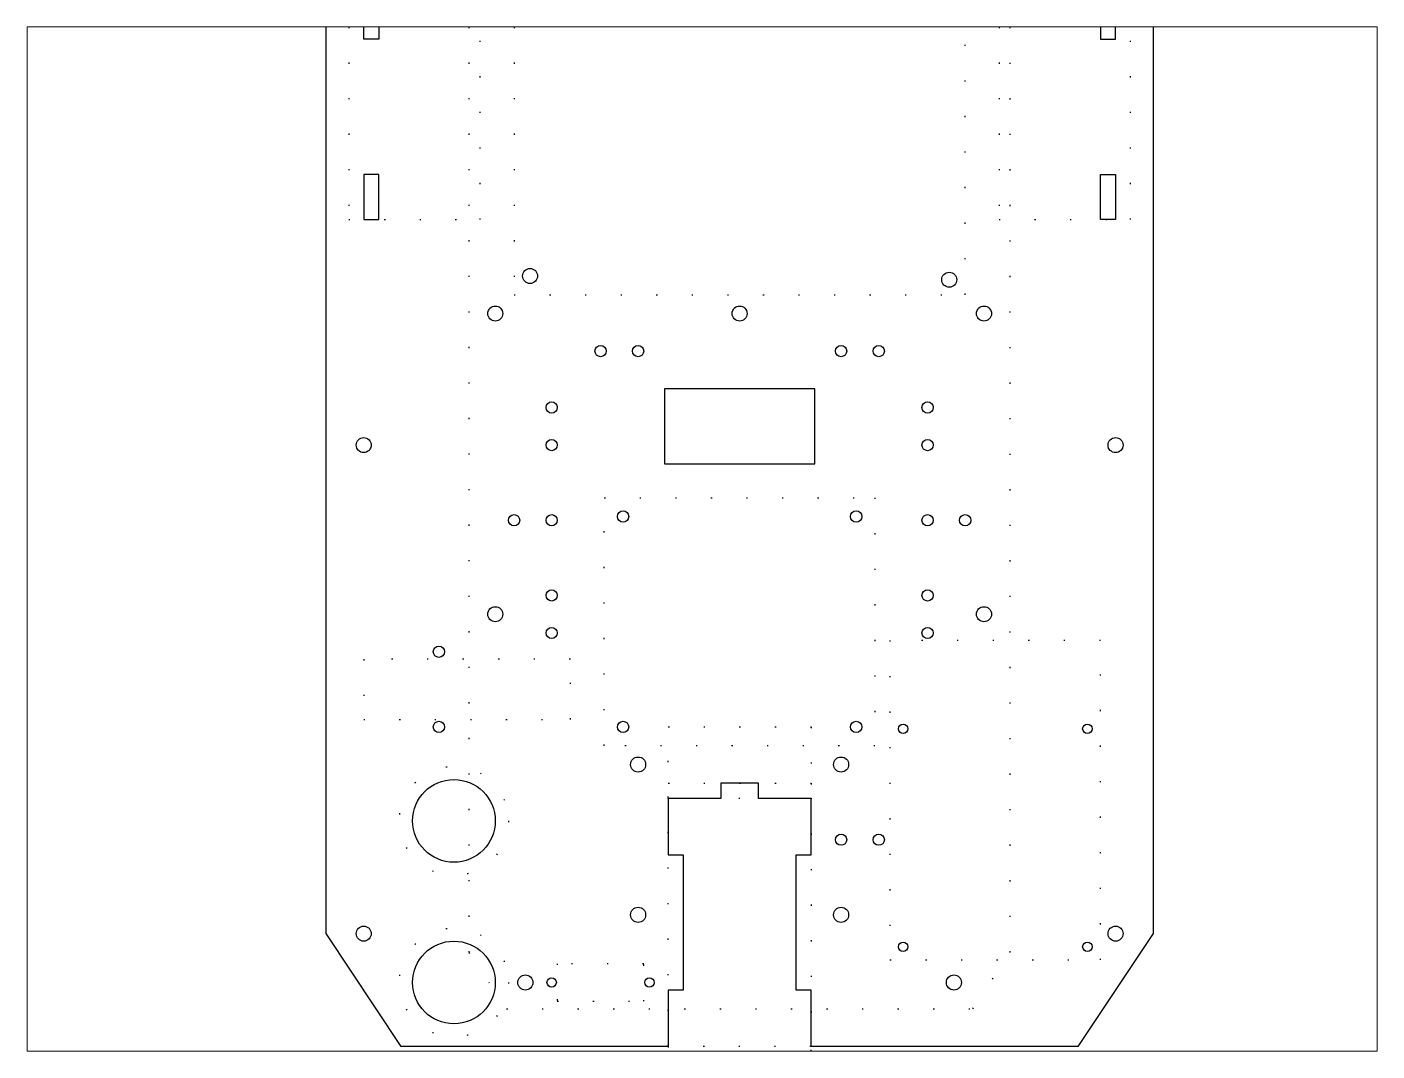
# Paper-space layout 'Layout1' of a CAD drawing. Header units: millimetres. Extents: x 26 to 231, y 20 to 176.
# The model-space entities are those that its viewports show. They can reach past a viewport. Long polylines and large blocks are cut down to what shows.
import ezdxf

# ---------------------------------------------------------------- set-up
doc = ezdxf.new("R2010")
doc.units = ezdxf.units.MM
doc.linetypes.add('ACAD_ISO07W100', pattern=[3, 0, -3])
doc.layers.add('Outline', color=7, linetype='ACAD_ISO07W100')

# ---------------------------------------------------------------- blocks, each defined once
blk = doc.blocks.new('Wire Staple')
for centre in [(-5, 0), (5, 0)]:
    blk.add_circle(centre, 1.5)

msp = doc.modelspace()

# ---------------------------------------------------------------- linework, layer by layer
for p, q in [((0, 30), (0, 295)), ((220, 295), (220, 30)), ((20, 0), (0, 30)), ((220, 30), (200, 0)), ((91, 0), (20, 0)), ((200, 0), (129, 0))]:
    msp.add_line(p, q)
for points in [[(10, 280), (14, 280), (14, 268), (10, 268)], [(210, 280), (206, 280), (206, 268), (210, 268)], [(10, 220), (14, 220), (14, 232), (10, 232)], [(210, 220), (206, 220), (206, 232), (210, 232)], [(90, 155), (130, 155), (130, 175), (90, 175)]]:
    msp.add_lwpolyline(points, close=True)
msp.add_lwpolyline([(129, 0), (129, 15), (125, 15), (125, 51), (129, 51), (129, 66), (115, 66), (115, 70), (105, 70), (105, 66), (91, 66), (91, 51), (95, 51), (95, 15), (91, 15), (91, 0)])
for centre, radius in [((45, 275), 2), ((175, 275), 2), ((54.25, 205), 2), ((165.75, 204), 2), ((45, 195), 2), ((110, 195), 2), ((175, 195), 2), ((10, 160), 2), ((210, 160), 2), ((79, 141), 1.5), ((141, 141), 1.5), ((45, 115), 2), ((175, 115), 2), ((30, 105), 1.5), ((30, 85), 1.5), ((79, 85), 1.5), ((141, 85), 1.5), ((153.5, 84.5), 1.25), ((202.5, 84.5), 1.25), ((83, 75), 2), ((137, 75), 2), ((34, 60), 11), ((83, 35), 2), ((137, 35), 2), ((10, 30), 2), ((210, 30), 2), ((34, 17), 11), ((153.5, 26.5), 1.25), ((202.5, 26.5), 1.25), ((53, 17), 2), ((60, 17), 1.25), ((86, 17), 1.25), ((167, 17), 2)]:
    msp.add_circle(centre, radius)
at = {"layer": 'Outline'}
for p, q in [((38, 25), (48, 10)), ((172, 10), (182, 25))]:
    msp.add_line(p, q, dxfattribs=at)
for points in [[(50, 200), (170, 200), (170, 320), (50, 320)], [(6, 220), (41, 220), (41, 280), (6, 280)], [(179, 220), (214, 220), (214, 280), (179, 280)], [(74, 146), (146, 146), (146, 80), (74, 80)], [(150, 23), (206, 23), (206, 108), (150, 108)], [(10, 87), (65, 87), (65, 103), (10, 103)], [(91, 85), (129, 85), (129, 0), (91, 0)], [(91, 70), (129, 70), (129, 66), (91, 66)], [(61.5, 12), (84.5, 12), (84.5, 22), (61.5, 22)], [(91, -22), (129, -22), (129, 0), (91, 0)]]:
    msp.add_lwpolyline(points, close=True, dxfattribs=at)
for points in [[(38, 310), (38, 25)], [(182, 25), (182, 310)], [(48, 10), (172, 10)]]:
    msp.add_lwpolyline(points, dxfattribs=at)
for centre in [(34, 60), (34, 17)]:
    msp.add_circle(centre, 14.5, dxfattribs=at)

# ---------------------------------------------------------------- block references
for p in [(78, 185), (142, 185), (55, 140), (165, 140), (142, 55)]:
    msp.add_blockref('Wire Staple', p)
at = {"rotation": 90}
for p in [(60, 165), (160, 165), (60, 115), (160, 115)]:
    msp.add_blockref('Wire Staple', p, dxfattribs=at)

psp = doc.layouts.get("Layout1")

# ---------------------------------------------------------------- viewports
at = {"layer": '0'}
psp.add_viewport(center=(128.5, 97.5), size=(205.6, 156), view_center_point=(99.99, 135.01), view_height=272.482, dxfattribs=at)

doc.saveas('drawing.dxf')
